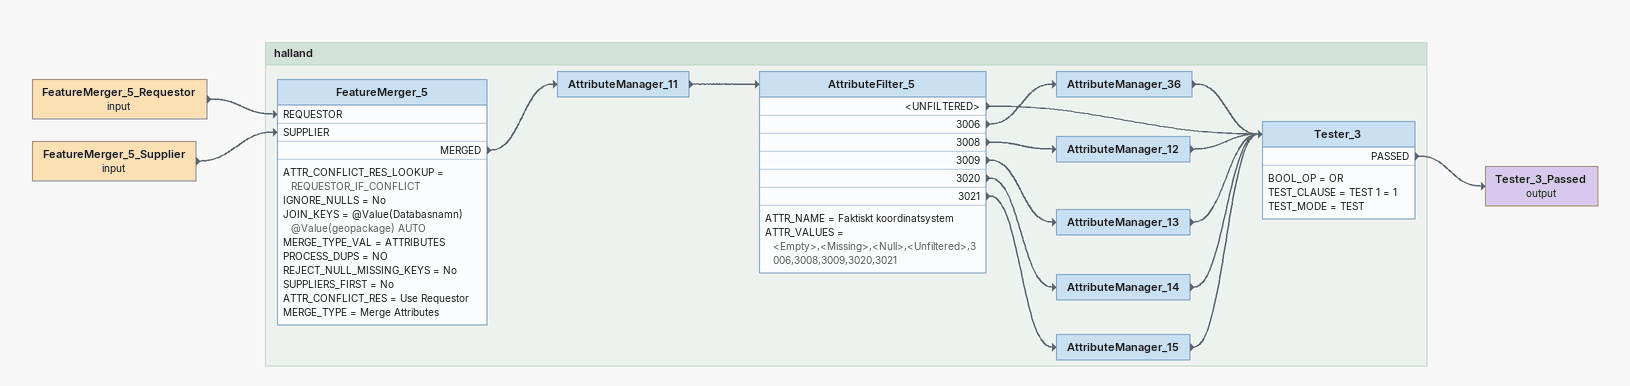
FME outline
FeatureMerger_5_Requestor (input)
    -> FeatureMerger_5 [REQUESTOR]
FeatureMerger_5_Supplier (input)
    -> FeatureMerger_5 [SUPPLIER]
Tester_3_Passed (output)

Bookmark: halland
FeatureMerger_5
    ATTR_CONFLICT_RES_LOOKUP = REQUESTOR_IF_CONFLICT
    IGNORE_NULLS = No
    JOIN_KEYS = @Value(Databasnamn) @Value(geopackage) AUTO
    MERGE_TYPE_VAL = ATTRIBUTES
    PROCESS_DUPS = NO
    REJECT_NULL_MISSING_KEYS = No
    SUPPLIERS_FIRST = No
    ATTR_CONFLICT_RES = Use Requestor
    MERGE_TYPE = Merge Attributes
    MERGED -> AttributeManager_11
AttributeManager_11
    -> AttributeFilter_5
AttributeFilter_5
    ATTR_NAME = Faktiskt koordinatsystem
    ATTR_VALUES = <Empty>,<Missing>,<Null>,<Unfiltered>,3006,3008,3009,3020,3021
    <UNFILTERED> -> Tester_3
    3006 -> AttributeManager_36
    3008 -> AttributeManager_12
    3009 -> AttributeManager_13
    3020 -> AttributeManager_14
    3021 -> AttributeManager_15
AttributeManager_36
    -> Tester_3
AttributeManager_12
    -> Tester_3
AttributeManager_13
    -> Tester_3
AttributeManager_14
    -> Tester_3
AttributeManager_15
    -> Tester_3
Tester_3
    BOOL_OP = OR
    TEST_CLAUSE = TEST 1 = 1
    TEST_MODE = TEST
    PASSED -> Tester_3_Passed (output)
